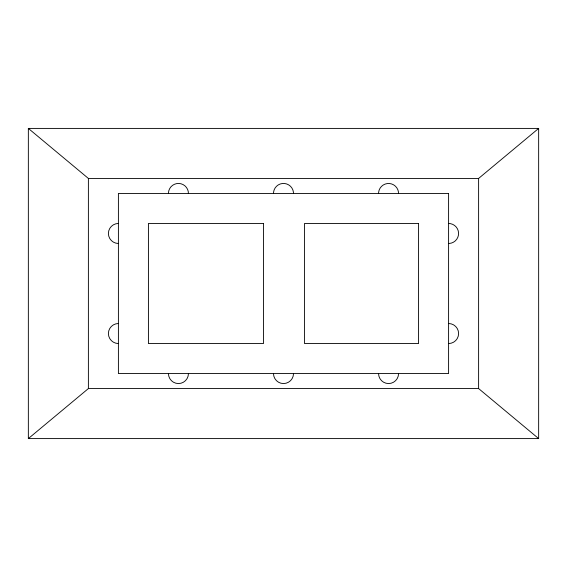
<?xml version="1.0" encoding="UTF-8"?>
<svg xmlns="http://www.w3.org/2000/svg" width="567" height="567" viewBox="0 0 567 567"><rect width="100%" height="100%" fill="white"/><g stroke="black" fill="none" stroke-linecap="round" stroke-linejoin="round"><path stroke-width="0.85" d="M28.35 438.589L88.388 388.565L478.612 388.565L538.65 438.589L538.65 128.411L28.35 128.411L28.35 438.589L538.65 438.589M28.35 128.411L88.388 178.435L478.612 178.435L538.65 128.411M448.596 223.526L450.552 223.66A10.008 10.008 0 0 1 449.248 243.456L448.596 243.413M188.386 193.446L188.244 191.448A10.008 10.008 0 0 0 168.449 192.844L168.491 193.446M398.481 193.446L398.452 191.951A10.008 10.008 0 0 0 378.621 192.326L378.643 193.446M293.423 193.446L293.423 192.142A10.008 10.008 0 0 0 273.577 192.142L273.577 193.446M478.612 178.435L478.612 388.565M88.388 178.435L88.388 388.565M448.596 323.523A10.008 10.008 0 0 1 458.604 333.531A10.008 10.008 0 0 1 448.596 343.538M398.566 373.554A10.008 10.008 0 0 1 388.565 383.561A10.008 10.008 0 0 1 378.558 373.554M293.508 373.554A10.008 10.008 0 0 1 283.5 383.561A10.008 10.008 0 0 1 273.492 373.554M188.442 373.554A10.008 10.008 0 0 1 178.435 383.561A10.008 10.008 0 0 1 168.434 373.554M118.404 343.538A10.008 10.008 0 0 1 108.396 333.531A10.008 10.008 0 0 1 118.404 323.523M118.404 243.477A10.008 10.008 0 0 1 108.396 233.469A10.008 10.008 0 0 1 118.404 223.462M448.596 193.446L118.404 193.446L118.404 373.554L448.596 373.554L448.596 193.446M263.485 223.462L148.419 223.462L148.419 343.538L263.485 343.538L263.485 223.462M418.581 223.462L304.514 223.462L304.514 343.538L418.581 343.538L418.581 223.462"/></g></svg>
